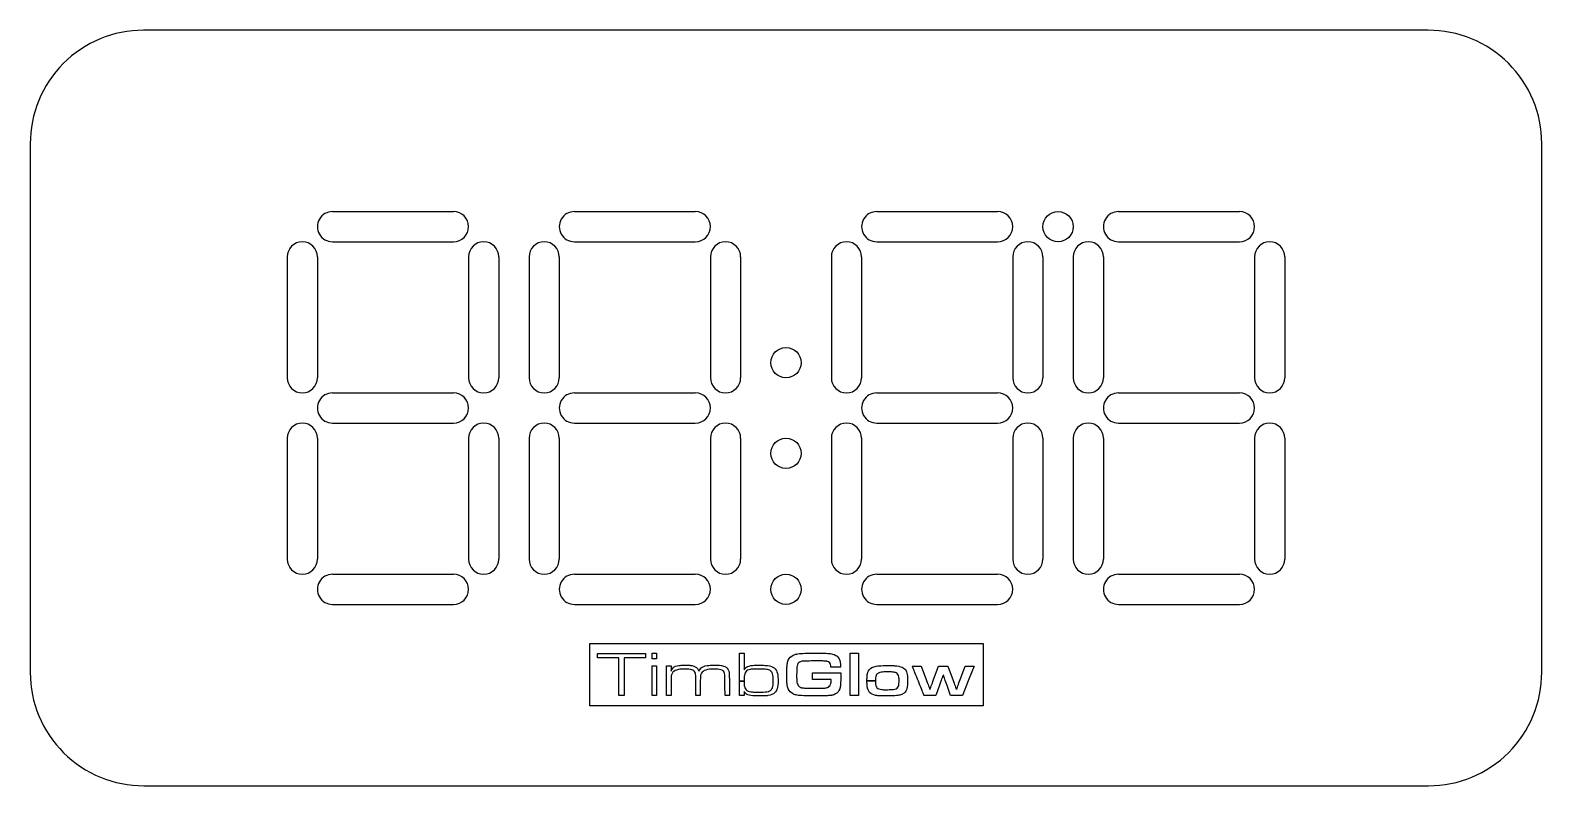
# Model space of a CAD drawing. Extents: x 45 to 462, y -450 to -43.
# Drawn here: x 45 to 245, y -143 to -43 of the extents above; entities that cross this region are included whole.
import ezdxf

# ---------------------------------------------------------------- set-up
doc = ezdxf.new("R2010")
doc.units = 0
doc.layers.add('BLACK', color=7, linetype='CONTINUOUS')

msp = doc.modelspace()

# ---------------------------------------------------------------- linework, layer by layer
at = {"layer": 'BLACK', "linetype": 'CONTINUOUS'}
for p, q in [((229.953511, -42.999928), (60.000002, -42.999857)), ((245.000001, -127.953475), (245.000102, -57.999929)), ((45.000001, -58.046418), (44.999929, -127.999928)), ((85.000001, -66.999928), (101.000001, -66.999928)), ((117.000001, -66.999928), (133.000001, -66.999928)), ((157.000001, -66.999928), (173.000001, -66.999928)), ((189.000001, -66.999928), (205.000001, -66.999928)), ((85.000001, -70.999928), (101.000001, -70.999928)), ((117.000001, -70.999928), (133.000001, -70.999928)), ((157.000001, -70.999928), (173.000001, -70.999928)), ((189.000001, -70.999928), (205.000001, -70.999928)), ((79.000001, -72.999928), (79.000001, -88.999928)), ((83.000001, -72.999928), (83.000001, -88.999928)), ((103.000001, -72.999928), (103.000001, -88.999928)), ((107.000001, -72.999928), (107.000001, -88.999928)), ((111.000001, -72.999928), (111.000001, -88.999928)), ((115.000001, -72.999928), (115.000001, -88.999928)), ((135.000001, -72.999928), (135.000001, -88.999928)), ((139.000001, -72.999928), (139.000001, -88.999928)), ((151.000001, -72.999928), (151.000001, -88.999928)), ((155.000001, -72.999928), (155.000001, -88.999928)), ((175.000001, -72.999928), (175.000001, -88.999928)), ((179.000001, -72.999928), (179.000001, -88.999928)), ((183.000001, -72.999928), (183.000001, -88.999928)), ((187.000001, -72.999928), (187.000001, -88.999928)), ((207.000001, -72.999928), (207.000001, -88.999928)), ((211.000001, -72.999928), (211.000001, -88.999928)), ((85.000001, -90.999928), (101.000001, -90.999928)), ((117.000001, -90.999928), (133.000001, -90.999928)), ((157.000001, -90.999928), (173.000001, -90.999928)), ((189.000001, -90.999928), (205.000001, -90.999928)), ((85.000001, -94.999928), (101.000001, -94.999928)), ((117.000001, -94.999928), (133.000001, -94.999928)), ((157.000001, -94.999928), (173.000001, -94.999928)), ((189.000001, -94.999928), (205.000001, -94.999928)), ((79.000001, -96.999928), (79.000001, -112.999928)), ((83.000001, -96.999928), (83.000001, -112.999928)), ((103.000001, -96.999928), (103.000001, -112.999928)), ((107.000001, -96.999928), (107.000001, -112.999928)), ((111.000001, -96.999928), (111.000001, -112.999928)), ((115.000001, -96.999928), (115.000001, -112.999928)), ((135.000001, -96.999928), (135.000001, -112.999928)), ((139.000001, -96.999928), (139.000001, -112.999928)), ((151.000001, -96.999928), (151.000001, -112.999928)), ((155.000001, -96.999928), (155.000001, -112.999928)), ((175.000001, -96.999928), (175.000001, -112.999928)), ((179.000001, -96.999928), (179.000001, -112.999928)), ((183.000001, -96.999928), (183.000001, -112.999928)), ((187.000001, -96.999928), (187.000001, -112.999928)), ((207.000001, -96.999928), (207.000001, -112.999928)), ((211.000001, -96.999928), (211.000001, -112.999928)), ((85.000001, -114.999928), (101.000001, -114.999928)), ((117.000001, -114.999928), (133.000001, -114.999928)), ((157.000001, -114.999928), (173.000001, -114.999928)), ((189.000001, -114.999928), (205.000001, -114.999928)), ((85.000001, -118.999928), (101.000001, -118.999928)), ((117.000001, -118.999928), (133.000001, -118.999928)), ((157.000001, -118.999928), (173.000001, -118.999928)), ((189.000001, -118.999928), (205.000001, -118.999928)), ((119.035, -124.175), (171.105, -124.175)), ((119.035, -132.43), (119.035, -124.175)), ((120.063015, -125.767834), (120.063015, -125.487109)), ((120.063015, -125.487109), (123.229593, -125.487109)), ((120.063015, -126.048559), (120.063015, -125.767834)), ((123.229593, -125.487109), (126.396171, -125.487109)), ((126.396171, -125.487109), (126.396171, -125.767834)), ((126.396171, -125.767834), (126.396171, -126.048559)), ((127.272033, -125.81275), (127.272033, -125.442193)), ((127.272033, -125.442193), (127.563987, -125.442193)), ((127.272033, -126.183307), (127.272033, -125.81275)), ((127.563987, -125.442193), (127.855941, -125.442193)), ((127.855941, -125.442193), (127.855941, -125.81275)), ((127.855941, -125.81275), (127.855941, -126.183307)), ((138.860362, -128.249443), (138.860362, -125.442193)), ((138.860362, -125.442193), (139.152316, -125.442193)), ((139.152316, -125.442193), (139.44427, -125.442193)), ((139.44427, -125.442193), (139.44427, -126.546291)), ((145.419676, -126.171131), (145.571519, -125.981971)), ((145.571519, -125.981971), (145.754881, -125.823791)), ((145.754881, -125.823791), (145.968015, -125.698319)), ((145.968015, -125.698319), (146.20917, -125.607279)), ((146.20917, -125.607279), (146.277598, -125.589132)), ((146.277598, -125.589132), (146.418438, -125.559232)), ((146.418438, -125.559232), (146.580931, -125.533101)), ((146.580931, -125.533101), (146.76767, -125.510596)), ((146.76767, -125.510596), (146.981251, -125.491576)), ((146.981251, -125.491576), (147.224269, -125.475897)), ((147.224269, -125.475897), (147.49932, -125.463417)), ((147.49932, -125.463417), (147.808996, -125.453993)), ((147.808996, -125.453993), (148.155895, -125.447483)), ((148.155895, -125.447483), (148.542611, -125.443745)), ((148.542611, -125.443745), (148.944005, -125.442629)), ((148.944005, -125.442629), (149.298468, -125.443446)), ((149.298468, -125.443446), (149.611393, -125.44597)), ((149.611393, -125.44597), (149.886128, -125.450321)), ((149.886128, -125.450321), (150.126024, -125.456618)), ((150.126024, -125.456618), (150.334429, -125.46498)), ((150.334429, -125.46498), (150.514693, -125.475526)), ((150.514693, -125.475526), (150.670165, -125.488376)), ((150.670165, -125.488376), (150.804195, -125.503647)), ((150.804195, -125.503647), (150.852935, -125.510518)), ((150.852935, -125.510518), (151.134184, -125.564821)), ((151.134184, -125.564821), (151.377731, -125.639351)), ((151.377731, -125.639351), (151.585696, -125.736498)), ((151.585696, -125.736498), (151.760195, -125.85865)), ((151.760195, -125.85865), (151.903348, -126.008196)), ((153.480521, -128.260672), (153.480521, -125.464651)), ((153.480521, -125.464651), (154.030742, -125.464651)), ((154.030742, -125.464651), (154.580963, -125.464651)), ((154.580963, -125.464651), (154.580963, -128.260672)), ((171.105, -124.175), (171.105, -132.43)), ((121.477869, -126.048559), (120.063015, -126.048559)), ((122.892723, -126.048559), (121.477869, -126.048559)), ((122.892723, -128.552626), (122.892723, -126.048559)), ((124.981317, -126.048559), (123.566463, -126.048559)), ((123.566463, -126.048559), (123.566463, -128.552626)), ((126.396171, -126.048559), (124.981317, -126.048559)), ((127.563987, -126.183307), (127.272033, -126.183307)), ((127.272033, -129.080389), (127.272033, -127.104085)), ((127.272033, -127.104085), (127.563987, -127.104085)), ((127.855941, -126.183307), (127.563987, -126.183307)), ((127.563987, -127.104085), (127.855941, -127.104085)), ((127.855941, -127.104085), (127.855941, -129.080389)), ((129.203421, -129.080389), (129.203421, -127.104085)), ((129.203421, -127.104085), (129.495375, -127.104085)), ((129.495375, -127.104085), (129.787329, -127.104085)), ((129.787329, -127.104085), (129.787329, -127.46643)), ((129.787329, -127.46643), (129.787329, -127.828776)), ((129.787329, -127.828776), (129.865829, -127.671864)), ((129.865829, -127.671864), (129.961068, -127.513892)), ((130.025901, -127.978641), (129.924938, -128.12833)), ((129.961068, -127.513892), (130.077294, -127.382477)), ((130.153743, -127.857034), (130.025901, -127.978641)), ((130.077294, -127.382477), (130.218332, -127.275537)), ((130.313839, -127.75847), (130.153743, -127.857034)), ((130.218332, -127.275537), (130.388005, -127.190992)), ((130.511565, -127.677907), (130.313839, -127.75847)), ((130.388005, -127.190992), (130.590137, -127.12676)), ((130.641931, -127.638802), (130.511565, -127.677907)), ((130.590137, -127.12676), (130.828551, -127.080763)), ((130.790962, -127.605442), (130.641931, -127.638802)), ((130.954376, -127.580967), (130.790962, -127.605442)), ((130.828551, -127.080763), (130.987907, -127.061322)), ((131.139724, -127.56451), (130.954376, -127.580967)), ((130.987907, -127.061322), (131.114429, -127.051673)), ((131.114429, -127.051673), (131.271042, -127.044509)), ((131.354557, -127.555203), (131.139724, -127.56451)), ((131.271042, -127.044509), (131.447871, -127.039839)), ((131.606427, -127.55218), (131.354557, -127.555203)), ((131.447871, -127.039839), (131.635038, -127.037673)), ((131.606713, -127.552179), (131.606427, -127.55218)), ((131.898996, -127.557177), (131.606713, -127.552179)), ((131.635038, -127.037673), (131.822665, -127.038018)), ((131.822665, -127.038018), (132.000876, -127.040885)), ((132.150404, -127.573564), (131.898996, -127.557177)), ((132.000876, -127.040885), (132.159794, -127.046282)), ((132.363881, -127.602868), (132.150404, -127.573564)), ((132.159794, -127.046282), (132.289541, -127.054219)), ((132.289541, -127.054219), (132.348131, -127.060063)), ((132.348131, -127.060063), (132.603466, -127.102356)), ((132.542371, -127.646616), (132.363881, -127.602868)), ((132.688817, -127.706335), (132.542371, -127.646616)), ((132.603466, -127.102356), (132.820598, -127.163031)), ((132.806163, -127.783555), (132.688817, -127.706335)), ((132.897352, -127.879801), (132.806163, -127.783555)), ((132.820598, -127.163031), (133.003212, -127.244255)), ((132.965327, -127.996603), (132.897352, -127.879801)), ((133.013033, -128.135487), (132.965327, -127.996603)), ((133.003212, -127.244255), (133.154993, -127.348197)), ((133.154993, -127.348197), (133.279626, -127.477025)), ((133.279626, -127.477025), (133.380797, -127.632907)), ((133.380797, -127.632907), (133.405763, -127.682412)), ((133.405763, -127.682412), (133.475781, -127.829122)), ((133.475781, -127.829122), (133.542033, -127.705653)), ((133.542033, -127.705653), (133.645937, -127.544267)), ((133.645937, -127.544267), (133.772036, -127.4095)), ((133.772036, -127.4095), (133.924477, -127.298842)), ((133.903665, -127.970493), (133.803649, -128.109419)), ((134.031128, -127.853232), (133.903665, -127.970493)), ((133.924477, -127.298842), (134.107409, -127.209781)), ((134.188164, -127.756686), (134.031128, -127.853232)), ((134.107409, -127.209781), (134.324979, -127.139805)), ((134.3769, -127.679905), (134.188164, -127.756686)), ((134.324979, -127.139805), (134.558361, -127.090287)), ((134.599463, -127.621937), (134.3769, -127.679905)), ((134.558361, -127.090287), (134.662124, -127.076865)), ((134.857979, -127.581832), (134.599463, -127.621937)), ((134.662124, -127.076865), (134.802232, -127.065226)), ((134.802232, -127.065226), (134.970145, -127.055538)), ((135.154574, -127.558641), (134.857979, -127.581832)), ((134.970145, -127.055538), (135.157322, -127.047973)), ((135.491375, -127.551413), (135.154574, -127.558641)), ((135.157322, -127.047973), (135.355221, -127.042699)), ((135.355221, -127.042699), (135.555301, -127.039887)), ((135.739689, -127.555561), (135.491375, -127.551413)), ((135.555301, -127.039887), (135.749021, -127.039706)), ((135.995352, -127.571215), (135.739689, -127.555561)), ((135.749021, -127.039706), (135.92784, -127.042326)), ((135.92784, -127.042326), (136.083216, -127.047918)), ((136.212682, -127.59998), (135.995352, -127.571215)), ((136.083216, -127.047918), (136.206609, -127.056651)), ((136.206609, -127.056651), (136.213688, -127.057369)), ((136.394602, -127.643398), (136.212682, -127.59998)), ((136.213688, -127.057369), (136.485533, -127.095254)), ((136.544035, -127.70301), (136.394602, -127.643398)), ((136.485533, -127.095254), (136.718058, -127.149511)), ((136.663903, -127.78036), (136.544035, -127.70301)), ((136.75713, -127.87699), (136.663903, -127.78036)), ((136.718058, -127.149511), (136.914575, -127.222384)), ((136.826638, -127.994442), (136.75713, -127.87699)), ((136.87535, -128.134259), (136.826638, -127.994442)), ((136.914575, -127.222384), (137.0784, -127.316115)), ((137.0784, -127.316115), (137.212847, -127.432947)), ((137.212847, -127.432947), (137.321231, -127.575121)), ((137.321231, -127.575121), (137.406865, -127.744882)), ((137.406865, -127.744882), (137.461011, -127.901344)), ((137.461011, -127.901344), (137.468854, -127.93153)), ((137.468854, -127.93153), (137.475639, -127.966773)), ((137.475639, -127.966773), (137.481461, -128.010502)), ((139.44427, -126.546291), (139.44427, -127.650389)), ((139.44427, -127.650389), (139.537056, -127.520815)), ((139.537056, -127.520815), (139.640201, -127.401531)), ((139.686, -127.898259), (139.60589, -128.030665)), ((139.640201, -127.401531), (139.766648, -127.302121)), ((139.787634, -127.79488), (139.686, -127.898259)), ((139.766648, -127.302121), (139.921295, -127.220091)), ((139.916146, -127.715201), (139.787634, -127.79488)), ((140.076889, -127.653897), (139.916146, -127.715201)), ((139.921295, -127.220091), (140.109041, -127.152947)), ((140.275216, -127.605643), (140.076889, -127.653897)), ((140.109041, -127.152947), (140.334785, -127.098198)), ((140.39299, -127.587976), (140.275216, -127.605643)), ((140.334785, -127.098198), (140.387506, -127.088037)), ((140.387506, -127.088037), (140.483866, -127.075236)), ((140.550269, -127.573461), (140.39299, -127.587976)), ((140.483866, -127.075236), (140.618142, -127.064667)), ((140.737405, -127.562497), (140.550269, -127.573461)), ((140.618142, -127.064667), (140.783391, -127.056331)), ((140.946933, -127.555044), (140.737405, -127.562497)), ((140.783391, -127.056331), (140.972667, -127.050224)), ((141.171386, -127.551065), (140.946933, -127.555044)), ((140.972667, -127.050224), (141.179027, -127.046347)), ((141.403298, -127.550521), (141.171386, -127.551065)), ((141.179027, -127.046347), (141.395527, -127.044697)), ((141.395527, -127.044697), (141.615223, -127.045274)), ((141.635203, -127.553374), (141.403298, -127.550521)), ((141.615223, -127.045274), (141.831169, -127.048077)), ((141.859635, -127.559586), (141.635203, -127.553374)), ((141.831169, -127.048077), (142.036423, -127.053104)), ((142.069128, -127.569117), (141.859635, -127.559586)), ((142.036423, -127.053104), (142.224041, -127.060354)), ((142.256215, -127.58193), (142.069128, -127.569117)), ((142.224041, -127.060354), (142.387077, -127.069825)), ((142.41343, -127.597987), (142.256215, -127.58193)), ((142.387077, -127.069825), (142.518587, -127.081518)), ((142.533307, -127.617248), (142.41343, -127.597987)), ((142.518587, -127.081518), (142.571822, -127.088417)), ((142.689177, -127.657421), (142.533307, -127.617248)), ((142.571822, -127.088417), (142.843769, -127.139912)), ((142.843082, -127.718155), (142.689177, -127.657421)), ((142.97105, -127.797648), (142.843082, -127.718155)), ((142.843769, -127.139912), (143.076723, -127.207685)), ((143.075326, -127.899469), (142.97105, -127.797648)), ((143.158151, -128.027184), (143.075326, -127.899469)), ((143.076723, -127.207685), (143.274301, -127.293803)), ((143.274301, -127.293803), (143.440119, -127.400334)), ((143.440119, -127.400334), (143.577795, -127.529347)), ((143.577795, -127.529347), (143.690944, -127.682907)), ((143.690944, -127.682907), (143.729406, -127.750274)), ((143.729406, -127.750274), (143.802872, -127.921779)), ((143.802872, -127.921779), (143.862254, -128.128473)), ((145.115359, -128.030888), (145.116883, -127.785128)), ((145.116883, -127.785128), (145.119777, -127.574798)), ((145.119777, -127.574798), (145.124329, -127.395159)), ((145.124329, -127.395159), (145.13083, -127.241471)), ((145.13083, -127.241471), (145.139568, -127.108995)), ((145.139568, -127.108995), (145.150833, -126.992991)), ((145.150833, -126.992991), (145.164914, -126.888719)), ((145.164914, -126.888719), (145.1821, -126.791441)), ((145.1821, -126.791441), (145.202681, -126.696416)), ((145.202681, -126.696416), (145.217541, -126.635489)), ((145.217541, -126.635489), (145.3011, -126.389545)), ((145.3011, -126.389545), (145.419676, -126.171131)), ((146.415779, -127.87242), (146.411686, -128.068968)), ((146.421564, -127.685697), (146.415779, -127.87242)), ((146.42892, -127.515814), (146.421564, -127.685697)), ((146.437725, -127.369787), (146.42892, -127.515814)), ((146.447855, -127.254631), (146.437725, -127.369787)), ((146.45919, -127.177362), (146.447855, -127.254631)), ((146.462157, -127.163605), (146.45919, -127.177362)), ((146.512813, -126.980465), (146.462157, -127.163605)), ((146.579083, -126.835418), (146.512813, -126.980465)), ((146.666324, -126.723107), (146.579083, -126.835418)), ((146.779895, -126.638171), (146.666324, -126.723107)), ((146.925155, -126.575251), (146.779895, -126.638171)), ((147.107461, -126.528989), (146.925155, -126.575251)), ((147.139759, -126.523257), (147.107461, -126.528989)), ((147.192487, -126.516099), (147.139759, -126.523257)), ((147.256983, -126.509914), (147.192487, -126.516099)), ((147.336931, -126.504587), (147.256983, -126.509914)), ((147.436014, -126.500006), (147.336931, -126.504587)), ((147.557914, -126.496056), (147.436014, -126.500006)), ((147.706316, -126.492624), (147.557914, -126.496056)), ((147.884901, -126.489597), (147.706316, -126.492624)), ((148.097353, -126.486862), (147.884901, -126.489597)), ((148.347356, -126.484304), (148.097353, -126.486862)), ((148.638591, -126.481811), (148.347356, -126.484304)), ((148.697449, -126.481349), (148.638591, -126.481811)), ((149.00487, -126.479269), (148.697449, -126.481349)), ((149.271679, -126.478198), (149.00487, -126.479269)), ((149.501529, -126.478278), (149.271679, -126.478198)), ((149.698071, -126.479649), (149.501529, -126.478278)), ((149.864956, -126.482451), (149.698071, -126.479649)), ((150.005836, -126.486826), (149.864956, -126.482451)), ((150.124363, -126.492914), (150.005836, -126.486826)), ((150.224187, -126.500857), (150.124363, -126.492914)), ((150.30896, -126.510796), (150.224187, -126.500857)), ((150.382334, -126.52287), (150.30896, -126.510796)), ((150.44796, -126.537222), (150.382334, -126.52287)), ((150.50949, -126.553992), (150.44796, -126.537222)), ((150.618312, -126.595715), (150.50949, -126.553992)), ((150.748807, -126.68181), (150.618312, -126.595715)), ((150.845708, -126.79766), (150.748807, -126.68181)), ((150.908838, -126.94303), (150.845708, -126.79766)), ((150.938016, -127.117684), (150.908838, -126.94303)), ((150.948674, -127.283749), (150.938016, -127.117684)), ((151.589081, -127.283749), (150.948674, -127.283749)), ((152.229488, -127.283749), (151.589081, -127.283749)), ((151.903348, -126.008196), (152.017273, -126.187524)), ((152.017273, -126.187524), (152.104088, -126.399022)), ((152.104088, -126.399022), (152.165911, -126.645081)), ((152.165911, -126.645081), (152.204861, -126.928087)), ((152.204861, -126.928087), (152.214074, -127.045329)), ((152.214074, -127.045329), (152.229488, -127.283749)), ((155.765658, -128.193315), (155.830179, -127.963401)), ((155.830179, -127.963401), (155.91651, -127.769944)), ((155.91651, -127.769944), (156.027864, -127.608516)), ((156.027864, -127.608516), (156.167451, -127.47469)), ((156.167451, -127.47469), (156.338485, -127.364037)), ((156.338485, -127.364037), (156.384236, -127.340601)), ((156.384236, -127.340601), (156.505288, -127.287041)), ((156.505288, -127.287041), (156.636416, -127.241109)), ((156.636416, -127.241109), (156.781505, -127.202348)), ((156.781505, -127.202348), (156.944441, -127.170303)), ((156.944441, -127.170303), (157.129109, -127.144515)), ((157.129109, -127.144515), (157.339394, -127.12453)), ((157.432518, -127.998012), (157.313047, -128.032907)), ((157.339394, -127.12453), (157.579182, -127.109891)), ((157.576419, -127.97107), (157.432518, -127.998012)), ((157.748805, -127.95136), (157.576419, -127.97107)), ((157.579182, -127.109891), (157.852359, -127.100142)), ((157.953732, -127.938161), (157.748805, -127.95136)), ((157.852359, -127.100142), (158.162809, -127.094825)), ((158.195254, -127.93075), (157.953732, -127.938161)), ((158.162809, -127.094825), (158.488656, -127.09346)), ((158.477427, -127.928408), (158.195254, -127.93075)), ((158.585005, -127.928608), (158.477427, -127.928408)), ((158.488656, -127.09346), (158.732216, -127.093998)), ((158.788161, -127.93076), (158.585005, -127.928608)), ((158.732216, -127.093998), (158.936352, -127.095372)), ((158.956043, -127.935777), (158.788161, -127.93076)), ((158.936352, -127.095372), (159.106548, -127.097769)), ((159.095218, -127.944288), (158.956043, -127.935777)), ((159.212252, -127.95692), (159.095218, -127.944288)), ((159.106548, -127.097769), (159.24829, -127.101372)), ((159.313712, -127.974302), (159.212252, -127.95692)), ((159.24829, -127.101372), (159.367064, -127.106369)), ((159.406165, -127.997062), (159.313712, -127.974302)), ((159.367064, -127.106369), (159.468357, -127.112943)), ((159.496178, -128.025827), (159.406165, -127.997062)), ((159.468357, -127.112943), (159.557653, -127.12128)), ((159.557653, -127.12128), (159.64044, -127.131565)), ((159.64044, -127.131565), (159.647761, -127.132593)), ((159.647761, -127.132593), (159.91991, -127.179529)), ((159.91991, -127.179529), (160.15302, -127.238522)), ((160.15302, -127.238522), (160.351797, -127.311448)), ((160.351797, -127.311448), (160.520948, -127.400184)), ((160.520948, -127.400184), (160.665182, -127.506605)), ((160.665182, -127.506605), (160.724077, -127.561632)), ((160.724077, -127.561632), (160.820364, -127.670696)), ((160.820364, -127.670696), (160.8977, -127.788591)), ((160.8977, -127.788591), (160.95859, -127.922258)), ((160.95859, -127.922258), (161.005539, -128.078635)), ((161.734739, -127.232851), (161.69924, -127.148265)), ((161.69924, -127.148265), (162.298105, -127.154248)), ((161.746131, -127.260753), (161.734739, -127.232851)), ((161.773549, -127.328627), (161.746131, -127.260753)), ((161.815267, -127.432234), (161.773549, -127.328627)), ((161.870023, -127.568431), (161.815267, -127.432234)), ((161.936555, -127.734073), (161.870023, -127.568431)), ((162.013601, -127.926017), (161.936555, -127.734073)), ((162.099899, -128.141118), (162.013601, -127.926017)), ((162.298105, -127.154248), (162.896971, -127.16023)), ((162.896971, -127.16023), (163.465293, -128.695648)), ((164.624578, -128.703844), (165.199149, -127.16023)), ((165.199149, -127.16023), (165.802125, -127.154526)), ((165.802125, -127.154526), (166.405101, -127.148822)), ((166.405101, -127.148822), (166.976887, -128.697535)), ((168.146455, -128.694137), (168.726032, -127.16023)), ((168.726032, -127.16023), (169.319633, -127.154255)), ((169.913235, -127.148279), (169.125534, -129.102486)), ((169.319633, -127.154255), (169.913235, -127.148279)), ((122.892723, -131.056693), (122.892723, -128.552626)), ((123.566463, -128.552626), (123.566463, -131.056693)), ((127.272033, -131.056693), (127.272033, -129.080389)), ((127.855941, -129.080389), (127.855941, -131.056693)), ((129.203421, -131.056693), (129.203421, -129.080389)), ((129.791782, -129.748514), (129.784698, -131.056693)), ((129.791932, -129.720832), (129.791782, -129.748514)), ((129.793439, -129.449647), (129.791932, -129.720832)), ((129.794884, -129.219251), (129.793439, -129.449647)), ((129.796419, -129.025872), (129.794884, -129.219251)), ((129.798195, -128.865738), (129.796419, -129.025872)), ((129.800365, -128.735079), (129.798195, -128.865738)), ((129.80308, -128.63012), (129.800365, -128.735079)), ((129.806491, -128.547091), (129.80308, -128.63012)), ((129.810751, -128.48222), (129.806491, -128.547091)), ((129.81601, -128.431734), (129.810751, -128.48222)), ((129.822421, -128.391862), (129.81601, -128.431734)), ((129.830134, -128.358831), (129.822421, -128.391862)), ((129.839302, -128.328869), (129.830134, -128.358831)), ((129.850077, -128.298206), (129.839302, -128.328869)), ((129.924938, -128.12833), (129.850077, -128.298206)), ((133.043412, -128.297982), (133.013033, -128.135487)), ((133.046228, -128.330843), (133.043412, -128.297982)), ((133.050056, -128.4126), (133.046228, -128.330843)), ((133.05362, -128.53134), (133.050056, -128.4126)), ((133.056849, -128.682408), (133.05362, -128.53134)), ((133.059672, -128.861149), (133.056849, -128.682408)), ((133.062019, -129.062909), (133.059672, -128.861149)), ((133.063821, -129.283031), (133.062019, -129.062909)), ((133.065006, -129.516861), (133.063821, -129.283031)), ((133.065504, -129.759743), (133.065006, -129.516861)), ((133.066198, -131.056693), (133.065504, -129.759743)), ((133.655629, -129.770972), (133.646584, -131.056693)), ((133.656289, -129.678676), (133.655629, -129.770972)), ((133.658361, -129.414239), (133.656289, -129.678676)), ((133.660495, -129.189787), (133.658361, -129.414239)), ((133.662817, -129.001571), (133.660495, -129.189787)), ((133.665453, -128.845842), (133.662817, -129.001571)), ((133.668529, -128.718853), (133.665453, -128.845842)), ((133.67217, -128.616853), (133.668529, -128.718853)), ((133.676503, -128.536095), (133.67217, -128.616853)), ((133.681652, -128.47283), (133.676503, -128.536095)), ((133.687743, -128.423309), (133.681652, -128.47283)), ((133.694903, -128.383783), (133.687743, -128.423309)), ((133.703257, -128.350504), (133.694903, -128.383783)), ((133.728953, -128.27096), (133.703257, -128.350504)), ((133.803649, -128.109419), (133.728953, -128.27096)), ((136.906188, -128.297982), (136.87535, -128.134259)), ((136.909004, -128.330843), (136.906188, -128.297982)), ((136.912833, -128.4126), (136.909004, -128.330843)), ((136.916396, -128.53134), (136.912833, -128.4126)), ((136.919625, -128.682408), (136.916396, -128.53134)), ((136.922448, -128.861149), (136.919625, -128.682408)), ((136.924796, -129.062909), (136.922448, -128.861149)), ((136.926597, -129.283031), (136.924796, -129.062909)), ((136.927782, -129.516861), (136.926597, -129.283031)), ((136.92828, -129.759743), (136.927782, -129.516861)), ((136.928974, -131.056693), (136.92828, -129.759743)), ((137.481461, -128.010502), (137.486419, -128.066141)), ((137.486419, -128.066141), (137.490607, -128.137118)), ((137.490607, -128.137118), (137.494124, -128.22686)), ((137.494124, -128.22686), (137.497066, -128.338793)), ((137.497066, -128.338793), (137.499531, -128.476343)), ((137.499531, -128.476343), (137.501614, -128.642938)), ((137.501614, -128.642938), (137.503413, -128.842004)), ((137.503413, -128.842004), (137.505024, -129.076967)), ((137.505024, -129.076967), (137.506545, -129.351255)), ((137.506545, -129.351255), (137.507503, -129.546392)), ((137.507503, -129.546392), (137.514667, -131.056693)), ((138.860362, -129.144375), (138.860362, -128.249443)), ((138.860362, -131.056693), (138.860362, -129.144375)), ((138.860362, -129.144375), (139.452178, -129.144375)), ((139.452178, -129.144375), (138.860362, -129.144375)), ((139.45283, -128.958875), (139.452178, -129.144375)), ((139.452178, -129.144375), (139.455262, -129.328001)), ((139.457245, -128.780766), (139.45283, -128.958875)), ((139.455262, -129.328001), (139.462055, -129.50049)), ((139.465448, -128.619312), (139.457245, -128.780766)), ((139.462055, -129.50049), (139.472531, -129.652575)), ((139.477465, -128.483778), (139.465448, -128.619312)), ((139.472531, -129.652575), (139.486665, -129.774993)), ((139.493324, -128.383429), (139.477465, -128.483778)), ((139.486665, -129.774993), (139.497439, -129.832732)), ((139.54195, -128.197421), (139.493324, -128.383429)), ((139.497439, -129.832732), (139.551906, -130.01817)), ((139.60589, -128.030665), (139.54195, -128.197421)), ((143.22177, -128.184362), (143.158151, -128.027184)), ((143.196003, -130.043943), (143.244832, -129.87711)), ((143.268424, -128.37457), (143.22177, -128.184362)), ((143.244832, -129.87711), (143.282917, -129.67941)), ((143.300356, -128.601377), (143.268424, -128.37457)), ((143.282917, -129.67941), (143.309336, -129.457422)), ((143.319811, -128.86835), (143.300356, -128.601377)), ((143.309336, -129.457422), (143.32317, -129.217725)), ((143.323499, -128.966898), (143.319811, -128.86835)), ((143.32317, -129.217725), (143.323499, -128.966898)), ((143.883573, -129.933885), (143.830282, -130.153487)), ((143.862254, -128.128473), (143.907551, -128.362895)), ((143.922779, -129.689782), (143.883573, -129.933885)), ((143.907551, -128.362895), (143.938765, -128.617584)), ((143.947902, -129.428639), (143.922779, -129.689782)), ((143.938765, -128.617584), (143.955894, -128.885078)), ((143.95894, -129.157917), (143.947902, -129.428639)), ((143.955894, -128.885078), (143.95894, -129.157917)), ((145.114915, -128.316817), (145.115359, -128.030888)), ((145.11532, -128.581797), (145.114915, -128.316817)), ((145.116887, -128.82985), (145.11532, -128.581797)), ((145.119971, -129.042091), (145.116887, -128.82985)), ((145.124923, -129.22325), (145.119971, -129.042091)), ((145.132095, -129.378055), (145.124923, -129.22325)), ((145.141839, -129.511235), (145.132095, -129.378055)), ((145.154507, -129.62752), (145.141839, -129.511235)), ((145.170449, -129.731639), (145.154507, -129.62752)), ((145.190019, -129.82832), (145.170449, -129.731639)), ((145.213567, -129.922293), (145.190019, -129.82832)), ((145.241445, -130.018287), (145.213567, -129.922293)), ((146.409408, -128.268324), (146.409068, -128.463473)), ((146.409068, -128.463473), (146.410787, -128.647399)), ((146.411686, -128.068968), (146.409408, -128.268324)), ((146.410787, -128.647399), (146.414688, -128.813087)), ((146.414688, -128.813087), (146.420893, -128.95352)), ((146.420893, -128.95352), (146.426836, -129.034845)), ((146.426836, -129.034845), (146.454455, -129.265343)), ((146.454455, -129.265343), (146.492821, -129.456208)), ((146.492821, -129.456208), (146.544129, -129.611902)), ((146.544129, -129.611902), (146.610575, -129.736886)), ((146.610575, -129.736886), (146.694355, -129.835624)), ((146.694355, -129.835624), (146.797663, -129.912575)), ((146.797663, -129.912575), (146.879338, -129.95436)), ((146.879338, -129.95436), (146.9377, -129.978581)), ((146.9377, -129.978581), (146.997312, -129.999332)), ((146.997312, -129.999332), (147.062136, -130.016921)), ((148.517303, -128.496481), (148.517303, -128.069779)), ((148.517303, -128.069779), (150.384237, -128.069779)), ((148.517303, -128.923183), (148.517303, -128.496481)), ((149.755164, -128.923183), (148.517303, -128.923183)), ((150.993024, -128.923183), (149.755164, -128.923183)), ((150.384237, -128.069779), (152.251172, -128.069779)), ((150.431928, -130.005165), (150.503225, -129.979658)), ((150.503225, -129.979658), (150.566484, -129.949929)), ((150.566484, -129.949929), (150.607197, -129.926822)), ((150.607197, -129.926822), (150.724457, -129.833019)), ((150.724457, -129.833019), (150.825742, -129.70843)), ((150.825742, -129.70843), (150.901099, -129.566779)), ((150.901099, -129.566779), (150.928626, -129.483692)), ((150.928626, -129.483692), (150.944744, -129.403681)), ((150.944744, -129.403681), (150.960452, -129.297354)), ((150.960452, -129.297354), (150.973147, -129.183256)), ((150.973147, -129.183256), (150.976678, -129.141207)), ((150.976678, -129.141207), (150.993024, -128.923183)), ((152.171682, -129.900245), (152.148162, -130.006673)), ((152.19076, -129.781735), (152.171682, -129.900245)), ((152.205954, -129.645673), (152.19076, -129.781735)), ((152.21782, -129.48659), (152.205954, -129.645673)), ((152.226918, -129.299015), (152.21782, -129.48659)), ((152.233804, -129.077477), (152.226918, -129.299015)), ((152.239036, -128.816507), (152.233804, -129.077477)), ((152.251172, -128.069779), (152.239036, -128.816507)), ((153.480521, -131.056693), (153.480521, -128.260672)), ((154.580963, -128.260672), (154.580963, -131.056693)), ((155.716461, -129.102847), (155.716709, -128.904136)), ((155.716466, -129.114076), (155.716461, -129.102847)), ((155.716498, -129.188755), (155.716466, -129.114076)), ((155.716466, -129.114076), (156.827653, -129.114076)), ((156.827653, -129.114076), (155.716466, -129.114076)), ((155.717018, -129.371445), (155.716498, -129.188755)), ((155.716709, -128.904136), (155.71769, -128.743859)), ((155.718425, -129.518293), (155.717018, -129.371445)), ((155.71769, -128.743859), (155.719752, -128.615534)), ((155.721063, -129.63575), (155.718425, -129.518293)), ((155.719752, -128.615534), (155.723247, -128.512682)), ((155.725276, -129.73027), (155.721063, -129.63575)), ((155.723247, -128.512682), (155.728525, -128.42882)), ((155.731408, -129.808304), (155.725276, -129.73027)), ((155.728525, -128.42882), (155.735937, -128.357468)), ((155.739804, -129.876305), (155.731408, -129.808304)), ((155.735937, -128.357468), (155.745833, -128.292145)), ((155.750809, -129.940723), (155.739804, -129.876305)), ((155.745833, -128.292145), (155.758564, -128.226371)), ((155.764766, -130.008011), (155.750809, -129.940723)), ((155.758564, -128.226371), (155.765658, -128.193315)), ((156.832359, -128.903066), (156.827653, -129.114076)), ((156.827653, -129.114076), (156.834286, -129.368178)), ((156.849859, -128.700309), (156.832359, -128.903066)), ((156.834286, -129.368178), (156.856005, -129.582563)), ((156.881568, -128.531441), (156.849859, -128.700309)), ((156.856005, -129.582563), (156.895543, -129.760696)), ((156.928817, -128.391426), (156.881568, -128.531441)), ((156.895543, -129.760696), (156.955633, -129.906043)), ((156.992936, -128.275229), (156.928817, -128.391426)), ((156.955633, -129.906043), (157.039007, -130.02207)), ((157.075258, -128.177816), (156.992936, -128.275229)), ((157.131179, -128.129441), (157.075258, -128.177816)), ((157.213953, -128.076477), (157.131179, -128.129441)), ((157.313047, -128.032907), (157.213953, -128.076477)), ((159.574052, -128.058006), (159.496178, -128.025827)), ((159.703061, -128.141414), (159.574052, -128.058006)), ((159.80356, -128.254733), (159.703061, -128.141414)), ((159.704913, -130.070617), (159.802254, -129.965299)), ((159.802254, -129.965299), (159.874403, -129.83087)), ((159.878102, -128.401253), (159.80356, -128.254733)), ((159.874403, -129.83087), (159.925679, -129.663706)), ((159.929236, -128.584264), (159.878102, -128.401253)), ((159.925679, -129.663706), (159.928073, -129.653068)), ((159.928073, -129.653068), (159.940704, -129.567689)), ((159.933277, -128.607176), (159.929236, -128.584264)), ((159.944688, -128.709002), (159.933277, -128.607176)), ((159.940704, -129.567689), (159.949935, -129.448131)), ((159.95263, -128.840308), (159.944688, -128.709002)), ((159.949935, -129.448131), (159.955755, -129.305004)), ((159.957114, -128.990483), (159.95263, -128.840308)), ((159.955755, -129.305004), (159.958152, -129.148919)), ((159.958152, -129.148919), (159.957114, -128.990483)), ((161.034635, -129.899149), (160.992802, -130.103979)), ((161.005539, -128.078635), (161.041053, -128.264662)), ((161.066438, -129.654735), (161.034635, -129.899149)), ((161.041053, -128.264662), (161.067638, -128.487277)), ((161.086421, -129.385367), (161.066438, -129.654735)), ((161.067638, -128.487277), (161.070804, -128.521923)), ((161.070804, -128.521923), (161.08907, -128.809522)), ((161.094121, -129.100483), (161.086421, -129.385367)), ((161.08907, -128.809522), (161.094121, -129.100483)), ((162.194188, -128.376233), (162.099899, -128.141118)), ((162.295205, -128.628218), (162.194188, -128.376233)), ((162.401688, -128.893928), (162.295205, -128.628218)), ((162.512376, -129.170221), (162.401688, -128.893928)), ((162.616018, -129.428885), (162.512376, -129.170221)), ((162.721607, -129.692226), (162.616018, -129.428885)), ((162.821368, -129.940846), (162.721607, -129.692226)), ((162.914095, -130.171749), (162.821368, -129.940846)), ((163.465293, -128.695648), (163.558056, -128.946075)), ((163.558056, -128.946075), (163.646331, -129.184026)), ((163.646331, -129.184026), (163.728876, -129.406173)), ((163.728876, -129.406173), (163.804449, -129.60919)), ((163.804449, -129.60919), (163.871806, -129.789749)), ((163.871806, -129.789749), (163.929706, -129.944522)), ((163.929706, -129.944522), (163.976904, -130.070184)), ((164.110541, -130.068526), (164.158878, -129.942639)), ((164.158878, -129.942639), (164.217859, -129.787715)), ((164.217859, -129.787715), (164.286244, -129.607022)), ((164.286244, -129.607022), (164.362791, -129.40383)), ((164.362791, -129.40383), (164.446261, -129.18141)), ((164.446261, -129.18141), (164.535411, -128.94303)), ((164.535411, -128.94303), (164.624578, -128.703844)), ((165.302442, -129.670352), (164.806148, -131.045464)), ((165.344026, -129.555175), (165.302442, -129.670352)), ((165.438059, -129.29523), (165.344026, -129.555175)), ((165.518562, -129.073673), (165.438059, -129.29523)), ((165.586645, -128.887703), (165.518562, -129.073673)), ((165.643414, -128.734518), (165.586645, -128.887703)), ((165.689977, -128.611316), (165.643414, -128.734518)), ((165.727442, -128.515296), (165.689977, -128.611316)), ((165.756916, -128.443655), (165.727442, -128.515296)), ((165.779507, -128.393593), (165.756916, -128.443655)), ((165.796323, -128.362307), (165.779507, -128.393593)), ((165.808471, -128.346995), (165.796323, -128.362307)), ((165.817059, -128.344856), (165.808471, -128.346995)), ((165.823194, -128.353088), (165.817059, -128.344856)), ((165.823958, -128.354962), (165.823194, -128.353088)), ((165.837639, -128.391561), (165.823958, -128.354962)), ((165.864774, -128.466169), (165.837639, -128.391561)), ((165.904003, -128.574987), (165.864774, -128.466169)), ((165.953968, -128.714218), (165.904003, -128.574987)), ((166.01331, -128.880067), (165.953968, -128.714218)), ((166.08067, -129.068734), (166.01331, -128.880067)), ((166.15469, -129.276424), (166.08067, -129.068734)), ((166.234009, -129.499338), (166.15469, -129.276424)), ((166.31727, -129.733681), (166.234009, -129.499338)), ((166.786887, -131.056425), (166.31727, -129.733681)), ((166.976887, -128.697535), (167.069749, -128.948612)), ((167.069749, -128.948612), (167.158172, -129.186817)), ((167.158172, -129.186817), (167.240922, -129.408883)), ((167.240922, -129.408883), (167.316768, -129.611546)), ((167.316768, -129.611546), (167.384476, -129.791536)), ((167.384476, -129.791536), (167.442815, -129.945587)), ((167.442815, -129.945587), (167.490551, -130.070433)), ((167.627924, -130.058413), (167.677088, -129.930268)), ((167.677088, -129.930268), (167.737034, -129.773371)), ((167.737034, -129.773371), (167.806493, -129.591041)), ((167.806493, -129.591041), (167.884201, -129.386598)), ((167.884201, -129.386598), (167.96889, -129.163359)), ((167.96889, -129.163359), (168.059295, -128.924645)), ((168.059295, -128.924645), (168.146455, -128.694137)), ((169.125534, -129.102486), (168.337833, -131.056693)), ((123.229593, -131.056693), (122.892723, -131.056693)), ((123.566463, -131.056693), (123.229593, -131.056693)), ((127.563987, -131.056693), (127.272033, -131.056693)), ((127.855941, -131.056693), (127.563987, -131.056693)), ((129.49406, -131.056693), (129.203421, -131.056693)), ((129.784698, -131.056693), (129.49406, -131.056693)), ((133.356391, -131.056693), (133.066198, -131.056693)), ((133.646584, -131.056693), (133.356391, -131.056693)), ((137.22182, -131.056693), (136.928974, -131.056693)), ((137.514667, -131.056693), (137.22182, -131.056693)), ((139.152316, -131.056693), (138.860362, -131.056693)), ((139.44427, -131.056693), (139.152316, -131.056693)), ((139.533921, -130.635585), (139.44427, -130.510389)), ((139.44427, -130.510389), (139.44427, -130.783541)), ((139.44427, -130.783541), (139.44427, -131.056693)), ((139.544218, -130.649679), (139.533921, -130.635585)), ((139.651198, -130.768486), (139.544218, -130.649679)), ((139.551906, -130.01817), (139.623454, -130.170447)), ((139.623454, -130.170447), (139.716715, -130.293573)), ((139.782118, -130.867642), (139.651198, -130.768486)), ((139.716715, -130.293573), (139.836319, -130.39156)), ((139.940884, -130.948814), (139.782118, -130.867642)), ((139.836319, -130.39156), (139.986897, -130.46842)), ((140.131401, -131.013673), (139.940884, -130.948814)), ((139.986897, -130.46842), (140.17308, -130.528164)), ((140.357576, -131.063887), (140.131401, -131.013673)), ((140.17308, -130.528164), (140.34259, -130.564839)), ((140.34259, -130.564839), (140.415093, -130.574406)), ((140.623315, -131.101126), (140.357576, -131.063887)), ((140.415093, -130.574406), (140.523236, -130.583886)), ((140.523236, -130.583886), (140.657746, -130.592877)), ((140.641026, -131.10288), (140.623315, -131.101126)), ((140.743754, -131.10929), (140.641026, -131.10288)), ((140.657746, -130.592877), (140.809348, -130.600975)), ((140.881543, -131.113656), (140.743754, -131.10929)), ((140.809348, -130.600975), (140.968769, -130.607779)), ((141.047123, -131.116091), (140.881543, -131.113656)), ((140.968769, -130.607779), (141.126733, -130.612886)), ((141.233225, -131.116712), (141.047123, -131.116091)), ((141.126733, -130.612886), (141.273966, -130.615895)), ((141.432577, -131.115633), (141.233225, -131.116712)), ((141.273966, -130.615895), (141.401195, -130.616403)), ((141.401195, -130.616403), (141.487948, -130.614516)), ((141.63791, -131.112969), (141.432577, -131.115633)), ((141.487948, -130.614516), (141.563582, -130.611558)), ((141.563582, -130.611558), (141.671566, -130.60757)), ((141.841955, -131.108834), (141.63791, -131.112969)), ((141.671566, -130.60757), (141.799355, -130.603004)), ((141.799355, -130.603004), (141.934409, -130.598312)), ((142.03744, -131.103343), (141.841955, -131.108834)), ((141.934409, -130.598312), (141.982024, -130.596692)), ((141.982024, -130.596692), (142.251177, -130.580582)), ((142.217096, -131.09661), (142.03744, -131.103343)), ((142.373653, -131.088752), (142.217096, -131.09661)), ((142.251177, -130.580582), (142.480435, -130.551067)), ((142.499841, -131.079881), (142.373653, -131.088752)), ((142.480435, -130.551067), (142.673138, -130.506923)), ((142.58839, -131.070114), (142.499841, -131.079881)), ((142.644094, -131.061271), (142.58839, -131.070114)), ((142.909192, -131.005182), (142.644094, -131.061271)), ((142.673138, -130.506923), (142.832624, -130.446927)), ((142.832624, -130.446927), (142.962231, -130.369856)), ((143.136274, -130.930649), (142.909192, -131.005182)), ((142.962231, -130.369856), (143.065297, -130.274486)), ((143.065297, -130.274486), (143.137348, -130.173331)), ((143.328588, -130.835792), (143.136274, -130.930649)), ((143.137348, -130.173331), (143.196003, -130.043943)), ((143.489382, -130.718734), (143.328588, -130.835792)), ((143.621905, -130.577597), (143.489382, -130.718734)), ((143.729406, -130.410504), (143.621905, -130.577597)), ((143.762908, -130.341126), (143.729406, -130.410504)), ((143.830282, -130.153487), (143.762908, -130.341126)), ((145.295084, -130.167551), (145.241445, -130.018287)), ((145.406696, -130.380928), (145.295084, -130.167551)), ((145.550915, -130.563748), (145.406696, -130.380928)), ((145.728869, -130.717341), (145.550915, -130.563748)), ((145.941693, -130.843041), (145.728869, -130.717341)), ((145.984962, -130.863498), (145.941693, -130.843041)), ((146.095628, -130.909921), (145.984962, -130.863498)), ((146.211726, -130.94911), (146.095628, -130.909921)), ((146.338897, -130.982052), (146.211726, -130.94911)), ((146.482781, -131.009735), (146.338897, -130.982052)), ((146.649019, -131.033146), (146.482781, -131.009735)), ((146.843251, -131.053274), (146.649019, -131.033146)), ((147.071117, -131.071107), (146.843251, -131.053274)), ((147.062136, -130.016921), (147.136136, -130.03166)), ((147.338258, -131.087631), (147.071117, -131.071107)), ((147.136136, -130.03166), (147.223274, -130.043857)), ((147.223274, -130.043857), (147.327513, -130.053823)), ((147.327513, -130.053823), (147.452818, -130.061867)), ((147.368651, -131.088552), (147.338258, -131.087631)), ((147.445002, -131.08957), (147.368651, -131.088552)), ((147.559292, -131.090378), (147.445002, -131.08957)), ((147.452818, -130.061867), (147.60315, -130.068299)), ((147.707573, -131.090972), (147.559292, -131.090378)), ((147.60315, -130.068299), (147.782472, -130.07343)), ((147.885896, -131.091347), (147.707573, -131.090972)), ((147.782472, -130.07343), (147.994749, -130.077568)), ((148.090314, -131.091497), (147.885896, -131.091347)), ((147.994749, -130.077568), (148.243943, -130.081024)), ((148.31688, -131.091418), (148.090314, -131.091497)), ((148.243943, -130.081024), (148.534016, -130.084107)), ((148.561645, -131.091105), (148.31688, -131.091418)), ((148.534016, -130.084107), (148.539761, -130.084162)), ((148.539761, -130.084162), (148.875715, -130.086844)), ((148.820661, -131.090554), (148.561645, -131.091105)), ((149.089982, -131.089759), (148.820661, -131.090554)), ((148.875715, -130.086844), (149.170127, -130.087854)), ((149.374109, -131.088739), (149.089982, -131.089759)), ((149.170127, -130.087854), (149.426345, -130.086938)), ((149.66768, -131.087402), (149.374109, -131.088739)), ((149.426345, -130.086938), (149.647722, -130.08384)), ((149.647722, -130.08384), (149.837607, -130.078306)), ((149.922849, -131.08572), (149.66768, -131.087402)), ((149.837607, -130.078306), (149.999351, -130.070081)), ((150.143125, -131.083494), (149.922849, -131.08572)), ((149.999351, -130.070081), (150.136305, -130.058909)), ((150.136305, -130.058909), (150.251818, -130.044536)), ((150.332022, -131.080524), (150.143125, -131.083494)), ((150.251818, -130.044536), (150.349243, -130.026706)), ((150.493049, -131.07661), (150.332022, -131.080524)), ((150.349243, -130.026706), (150.431928, -130.005165)), ((150.629718, -131.071554), (150.493049, -131.07661)), ((150.745539, -131.065154), (150.629718, -131.071554)), ((150.844025, -131.057213), (150.745539, -131.065154)), ((150.928686, -131.047531), (150.844025, -131.057213)), ((151.003034, -131.035907), (150.928686, -131.047531)), ((151.070578, -131.022142), (151.003034, -131.035907)), ((151.134832, -131.006037), (151.070578, -131.022142)), ((151.199305, -130.987393), (151.134832, -131.006037)), ((151.267508, -130.966009), (151.199305, -130.987393)), ((151.321931, -130.947644), (151.267508, -130.966009)), ((151.542243, -130.849885), (151.321931, -130.947644)), ((151.728067, -130.72442), (151.542243, -130.849885)), ((151.881758, -130.568973), (151.728067, -130.72442)), ((152.005668, -130.38127), (151.881758, -130.568973)), ((152.102151, -130.159034), (152.005668, -130.38127)), ((152.119641, -130.10649), (152.102151, -130.159034)), ((152.148162, -130.006673), (152.119641, -130.10649)), ((154.030742, -131.056693), (153.480521, -131.056693)), ((154.580963, -131.056693), (154.030742, -131.056693)), ((155.781132, -130.077923), (155.764766, -130.008011)), ((155.852044, -130.304156), (155.781132, -130.077923)), ((155.944776, -130.495256), (155.852044, -130.304156)), ((156.062671, -130.654377), (155.944776, -130.495256)), ((156.209077, -130.784676), (156.062671, -130.654377)), ((156.387338, -130.889306), (156.209077, -130.784676)), ((156.6008, -130.971423), (156.387338, -130.889306)), ((156.852809, -131.034184), (156.6008, -130.971423)), ((156.900043, -131.043213), (156.852809, -131.034184)), ((157.034118, -131.066122), (156.900043, -131.043213)), ((157.170916, -131.086375), (157.034118, -131.066122)), ((157.039007, -130.02207), (157.148397, -130.112243)), ((157.148397, -130.112243), (157.286536, -130.180028)), ((157.287152, -131.100422), (157.170916, -131.086375)), ((157.286536, -130.180028), (157.456156, -130.22889)), ((157.300392, -131.101574), (157.287152, -131.100422)), ((157.378298, -131.105681), (157.300392, -131.101574)), ((157.493363, -131.109121), (157.378298, -131.105681)), ((157.456156, -130.22889), (157.659989, -130.262296)), ((157.639414, -131.111818), (157.493363, -131.109121)), ((157.810281, -131.113701), (157.639414, -131.111818)), ((157.659989, -130.262296), (157.73971, -130.270958)), ((157.73971, -130.270958), (157.830862, -130.276784)), ((157.99979, -131.114696), (157.810281, -131.113701)), ((157.830862, -130.276784), (157.956664, -130.280531)), ((157.956664, -130.280531), (158.10863, -130.282332)), ((158.201772, -131.11473), (157.99979, -131.114696)), ((158.10863, -130.282332), (158.278275, -130.282316)), ((158.410053, -131.11373), (158.201772, -131.11473)), ((158.278275, -130.282316), (158.457113, -130.280616)), ((158.583608, -131.112104), (158.410053, -131.11373)), ((158.457113, -130.280616), (158.63666, -130.277362)), ((158.894079, -131.10691), (158.583608, -131.112104)), ((158.63666, -130.277362), (158.808429, -130.272684)), ((158.808429, -130.272684), (158.963935, -130.266715)), ((159.165735, -131.098664), (158.894079, -131.10691)), ((158.963935, -130.266715), (159.094693, -130.259585)), ((159.094693, -130.259585), (159.192218, -130.251426)), ((159.402586, -131.086865), (159.165735, -131.098664)), ((159.192218, -130.251426), (159.218541, -130.24812)), ((159.218541, -130.24812), (159.417375, -130.208405)), ((159.608641, -131.071014), (159.402586, -131.086865)), ((159.417375, -130.208405), (159.578059, -130.150445)), ((159.578059, -130.150445), (159.704913, -130.070617)), ((159.787909, -131.050609), (159.608641, -131.071014)), ((159.944401, -131.025153), (159.787909, -131.050609)), ((160.082124, -130.994144), (159.944401, -131.025153)), ((160.205088, -130.957083), (160.082124, -130.994144)), ((160.317303, -130.91347), (160.205088, -130.957083)), ((160.422778, -130.862806), (160.317303, -130.91347)), ((160.466343, -130.83916), (160.422778, -130.862806)), ((160.624857, -130.735456), (160.466343, -130.83916)), ((160.751219, -130.617461), (160.624857, -130.735456)), ((160.850971, -130.4778), (160.751219, -130.617461)), ((160.929652, -130.309097), (160.850971, -130.4778)), ((160.992802, -130.103979), (160.929652, -130.309097)), ((162.99858, -130.381936), (162.914095, -130.171749)), ((163.073618, -130.56841), (162.99858, -130.381936)), ((163.138001, -130.728172), (163.073618, -130.56841)), ((163.190525, -130.858224), (163.138001, -130.728172)), ((163.229981, -130.955568), (163.190525, -130.858224)), ((163.255165, -131.017207), (163.229981, -130.955568)), ((163.264868, -131.040143), (163.255165, -131.017207)), ((163.279847, -131.043194), (163.264868, -131.040143)), ((163.335092, -131.046576), (163.279847, -131.043194)), ((163.425952, -131.049251), (163.335092, -131.046576)), ((163.547184, -131.051144), (163.425952, -131.049251)), ((163.693545, -131.052179), (163.547184, -131.051144)), ((163.859793, -131.05228), (163.693545, -131.052179)), ((164.040685, -131.051372), (163.859793, -131.05228)), ((163.976904, -130.070184), (164.01216, -130.163406)), ((164.01216, -130.163406), (164.03423, -130.220861)), ((164.03423, -130.220861), (164.041811, -130.239262)), ((164.806148, -131.045464), (164.040685, -131.051372)), ((164.041811, -130.239262), (164.050767, -130.220107)), ((164.050767, -130.220107), (164.074091, -130.162105)), ((164.074091, -130.162105), (164.110541, -130.068526)), ((167.56236, -131.056559), (166.786887, -131.056425)), ((167.490551, -130.070433), (167.526452, -130.162807)), ((167.526452, -130.162807), (167.549285, -130.219441)), ((167.549285, -130.219441), (167.557775, -130.237146)), ((167.557775, -130.237146), (167.567001, -130.215172)), ((168.337833, -131.056693), (167.56236, -131.056559)), ((167.567001, -130.215172), (167.590806, -130.154488)), ((167.590806, -130.154488), (167.627924, -130.058413)), ((171.105, -132.43), (119.035, -132.43)), ((60.046491, -142.999928), (230, -143.000032))]:
    msp.add_line(p, q, dxfattribs=at)
at = {"layer": 'BLACK'}
for centre in [(181, -69), (145, -87), (145, -99), (145, -117)]:
    msp.add_circle(centre, 2, dxfattribs=at)
for centre, radius, start, end in [((60, -57.99993), 15.000071, -270.00000764, -179.82242948), ((230, -57.9999), 15.000044, -0.00011077, 90.17757466), ((85, -68.9999), 2.000028, -270.00002865, -89.99997135), ((101, -68.9999), 1.999972, -89.99997135, 89.99997135), ((117, -68.9999), 2.000028, -270.00002865, -89.99997135), ((133, -68.9999), 1.999972, -89.99997135, 89.99997135), ((157, -68.9999), 2.000028, -270.00002865, -89.99997135), ((173, -68.9999), 1.999972, -89.99997135, 89.99997135), ((189, -68.9999), 2.000028, -270.00002865, -89.99997135), ((205, -68.9999), 1.999972, -89.99997135, 89.99997135), ((81.000001, -72.999928), 2, 0, 180), ((105.000001, -72.999928), 2, 0, 180), ((113.000001, -72.999928), 2, 0, 180), ((137.000001, -72.999928), 2, 0, 180), ((153.000001, -72.999928), 2, 0, 180), ((177.000001, -72.999928), 2, 0, 180), ((185.000001, -72.999928), 2, 0, 180), ((209.000001, -72.999928), 2, 0, 180), ((81.000001, -88.999928), 2, -180, 0), ((105.000001, -88.999928), 2, -180, 0), ((113.000001, -88.999928), 2, -180, 0), ((137.000001, -88.999928), 2, -180, 0), ((153.000001, -88.999928), 2, -180, 0), ((177.000001, -88.999928), 2, -180, 0), ((185.000001, -88.999928), 2, -180, 0), ((209.000001, -88.999928), 2, -180, 0), ((85, -92.9999), 2.000028, -270.00002865, -89.99997135), ((101, -92.9999), 1.999972, -89.99997135, 89.99997135), ((117, -92.9999), 2.000028, -270.00002865, -89.99997135), ((133, -92.9999), 1.999972, -89.99997135, 89.99997135), ((157, -92.9999), 2.000028, -270.00002865, -89.99997135), ((173, -92.9999), 1.999972, -89.99997135, 89.99997135), ((189, -92.9999), 2.000028, -270.00002865, -89.99997135), ((205, -92.9999), 1.999972, -89.99997135, 89.99997135), ((81.000001, -96.999928), 2, 0, 180), ((105.000001, -96.999928), 2, 0, 180), ((113.000001, -96.999928), 2, 0, 180), ((137.000001, -96.999928), 2, 0, 180), ((153.000001, -96.999928), 2, 0, 180), ((177.000001, -96.999928), 2, 0, 180), ((185.000001, -96.999928), 2, 0, 180), ((209.000001, -96.999928), 2, 0, 180), ((81.000001, -112.999928), 2, -180, 0), ((105.000001, -112.999928), 2, -180, 0), ((113.000001, -112.999928), 2, -180, 0), ((137.000001, -112.999928), 2, -180, 0), ((153.000001, -112.999928), 2, -180, 0), ((177.000001, -112.999928), 2, -180, 0), ((185.000001, -112.999928), 2, -180, 0), ((209.000001, -112.999928), 2, -180, 0), ((85, -116.9999), 2.000028, -270.00002865, -89.99997135), ((101, -116.9999), 1.999972, -89.99997135, 89.99997135), ((117, -116.9999), 2.000028, -270.00002865, -89.99997135), ((133, -116.9999), 1.999972, -89.99997135, 89.99997135), ((157, -116.9999), 2.000028, -270.00002865, -89.99997135), ((173, -116.9999), 1.999972, -89.99997135, 89.99997135), ((189, -116.9999), 2.000028, -270.00002865, -89.99997135), ((205, -116.9999), 1.999972, -89.99997135, 89.99997135), ((60, -127.9999), 15.0001, -179.99989687, -89.82241836), ((230, -127.99993), 15.000073, -90, 0.17758578)]:
    msp.add_arc(centre, radius, start, end, dxfattribs=at)

doc.saveas('drawing.dxf')
